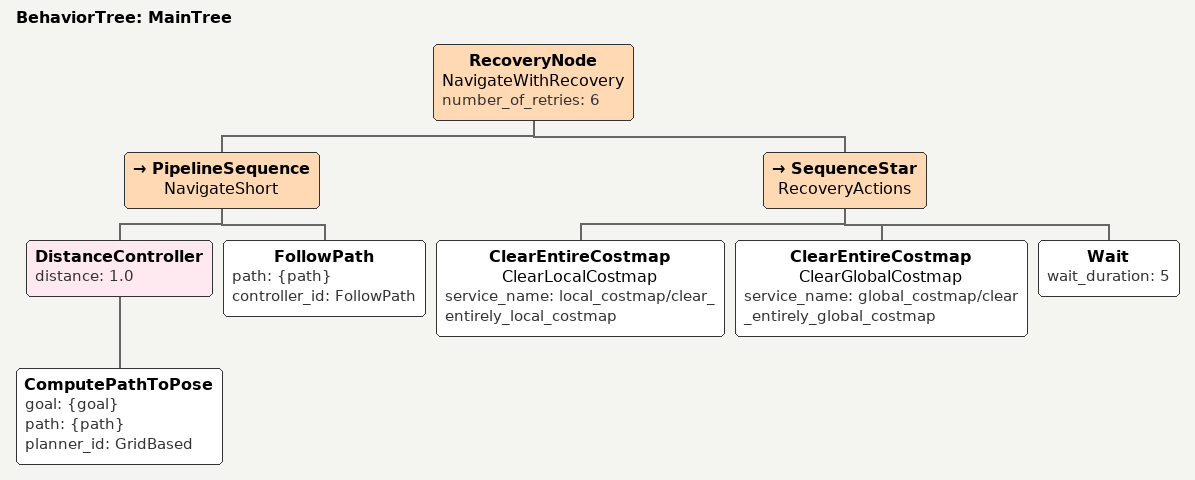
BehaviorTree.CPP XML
<!--
  This Behavior Tree replans the global path periodically at 1 Hz and it also has
  recovery actions.
-->
<root main_tree_to_execute="MainTree">
  <BehaviorTree ID="MainTree">

    <!-- Try the short pipeline; on failure, run RecoveryActions, then retry (up to N times) -->
    <RecoveryNode name="NavigateWithRecovery" number_of_retries="6">

      <!-- SHORT PIPELINE (unchanged behavior, just explicit ids) -->
      <PipelineSequence name="NavigateShort">
        <DistanceController distance="1.0">
          <ComputePathToPose goal="{goal}" path="{path}" planner_id="GridBased"/>
        </DistanceController>
        <FollowPath path="{path}" controller_id="FollowPath"/>
      </PipelineSequence>

      <!-- RECOVERY: clear local & global costmaps, then wait -->
      <SequenceStar name="RecoveryActions">
        <ClearEntireCostmap name="ClearLocalCostmap"
                            service_name="local_costmap/clear_entirely_local_costmap"/>
        <ClearEntireCostmap name="ClearGlobalCostmap"
                            service_name="global_costmap/clear_entirely_global_costmap"/>
        <Wait wait_duration="5"/>
      </SequenceStar>

    </RecoveryNode>

  </BehaviorTree>
</root>
